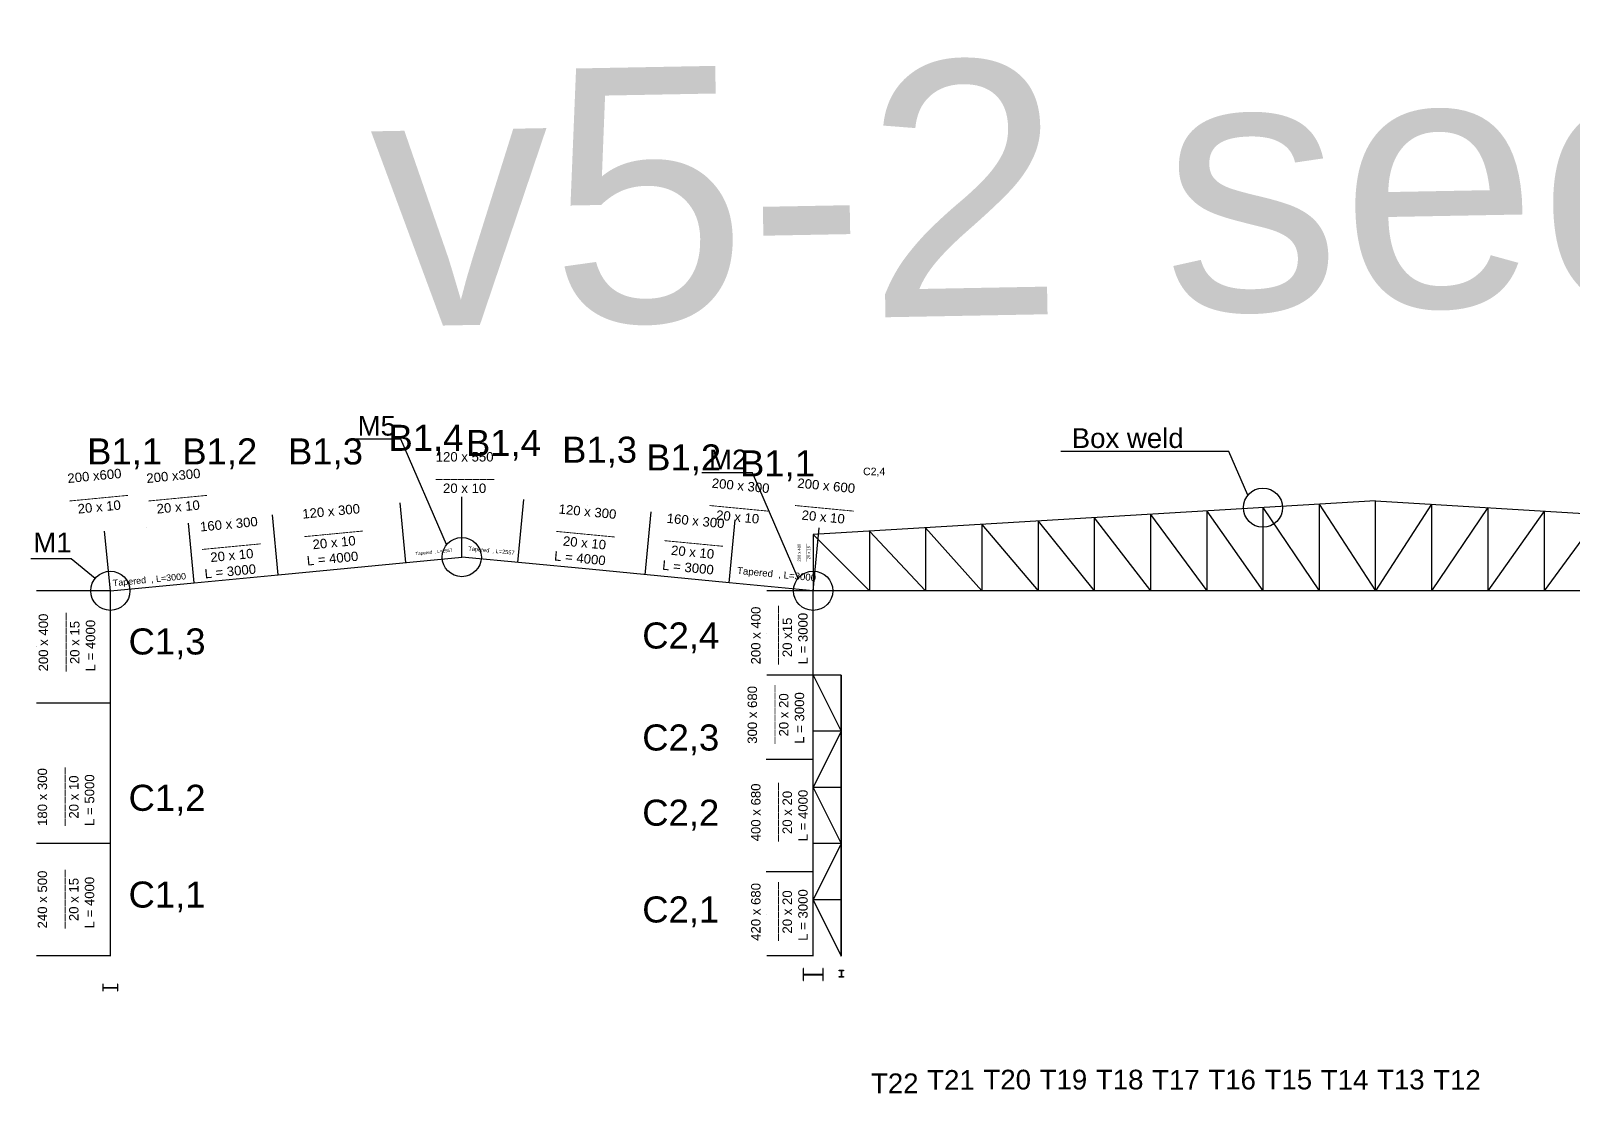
# Model space of a CAD drawing. Header units: inches. Extents: x -15 to 1885144, y -42615 to 866270.
# Drawn here: x 1355699 to 1410528, y 240415 to 278232 of the extents above; entities that cross this region are included whole.
import ezdxf

# ---------------------------------------------------------------- set-up
doc = ezdxf.new("R2010")
doc.units = ezdxf.units.IN
doc.header["$LTSCALE"] = 100
doc.header["$MEASUREMENT"] = 0
for name, color, linetype in [('bolt', 1, 'Continuous'), ('initial layout', 7, 'Continuous'), ('sections', 3, 'Continuous'), ('text', 3, 'Continuous')]:
    doc.layers.add(name, color=color, linetype=linetype)
doc.styles.get("Standard").update_dxf_attribs({"font": 'arial.ttf'})
doc.dimstyles.new('section', dxfattribs={"dimtxt": 1e-05, "dimasz": 15, "dimexe": 0.0625, "dimexo": 0.0625, "dimgap": 10, "dimtad": 0, "dimtoh": 1, "dimzin": 0, "dimdsep": 46, "dimtxsty": 'Standard', "dimblk": 'OBLIQUE', "dimcen": 0.09, "dimsd1": 1, "dimsd2": 1, "dimclrd": 256, "dimclre": 256, "dimclrt": 256, "dimadec": 0, "dimazin": 0, "dimtfac": 1, "dimtofl": 0, "dimtmove": 0, "dimatfit": 3, "dimfxl": 1, "dimtfillclr": 256, "dimtolj": 1, "dimtzin": 0, "dimlwe": -1, "dimarcsym": 0})

# ---------------------------------------------------------------- blocks, each defined once
blk = doc.blocks.new('*D357')
at = {"layer": 'Defpoints', "color": 0, "transparency": 16777216}
for p in [(1355903, 249299), (1358528, 249299), (1358528, 245299)]:
    blk.add_point(p, dxfattribs=at)
at = {"layer": 'sections', "transparency": 16777216}
for p, q in [((1358528, 249299), (1355903, 249299)), ((1358528, 245299), (1355903, 245299))]:
    blk.add_line(p, q, dxfattribs=at)
at = {"layer": 'sections', "transparency": 16777216, "insert": (1355903, 247299), "char_height": 0.00001, "attachment_point": 5, "rotation": 90}
blk.add_mtext('\\A1;4000.00', dxfattribs=at)
blk = doc.blocks.new('_Oblique')
at = {"color": 0, "linetype": 'ByBlock', "lineweight": -2}
blk.add_line((-0.5, -0.5), (0.5, 0.5), dxfattribs=at)
blk = doc.blocks.new('*D358')
at = {"layer": 'Defpoints', "color": 0, "transparency": 16777216}
for p in [(1361310, 260711), (1358528, 258299), (1361514, 258585)]:
    blk.add_point(p, dxfattribs=at)
at = {"layer": 'sections', "transparency": 16777216}
for p, q in [((1361514, 258585), (1361310, 260711)), ((1358528, 258299), (1358324, 260424))]:
    blk.add_line(p, q, dxfattribs=at)
at = {"layer": 'sections', "transparency": 16777216, "insert": (1359817, 260567), "char_height": 10, "attachment_point": 5, "rotation": 5.4836}
blk.add_mtext('\\A1;3000.00', dxfattribs=at)
blk = doc.blocks.new('*D359')
at = {"layer": 'Defpoints', "color": 0, "transparency": 16777216}
for p in [(1364296, 260997), (1364500, 258872), (1361514, 258585)]:
    blk.add_point(p, dxfattribs=at)
at = {"layer": 'sections', "transparency": 16777216}
for p, q in [((1364500, 258872), (1364296, 260997)), ((1361514, 258585), (1361310, 260711))]:
    blk.add_line(p, q, dxfattribs=at)
at = {"layer": 'sections', "transparency": 16777216, "insert": (1362803, 260854), "char_height": 10, "attachment_point": 5, "rotation": 5.4836}
blk.add_mtext('\\A1;3000.00', dxfattribs=at)
blk = doc.blocks.new('*D360')
at = {"layer": 'Defpoints', "color": 0, "transparency": 16777216}
for p in [(1368833, 261433), (1364500, 258872), (1369037, 259308)]:
    blk.add_point(p, dxfattribs=at)
at = {"layer": 'sections', "transparency": 16777216}
for p, q in [((1364500, 258872), (1364296, 260997)), ((1369037, 259308), (1368833, 261433))]:
    blk.add_line(p, q, dxfattribs=at)
at = {"layer": 'sections', "transparency": 16777216, "insert": (1366565, 261215), "char_height": 10, "attachment_point": 5, "rotation": 5.4836}
blk.add_mtext('\\A1;4557.47', dxfattribs=at)
blk = doc.blocks.new('*D340')
at = {"layer": 'Defpoints', "color": 0, "transparency": 16777216}
for p in [(1377770, 261111), (1373019, 259308), (1377555, 258872)]:
    blk.add_point(p, dxfattribs=at)
at = {"layer": 'sections', "transparency": 16777216}
for p, q in [((1373019, 259308), (1373234, 261547)), ((1377555, 258872), (1377770, 261111))]:
    blk.add_line(p, q, dxfattribs=at)
at = {"layer": 'sections', "transparency": 16777216, "insert": (1375502, 261329), "char_height": 10, "attachment_point": 5, "rotation": 354.5164}
blk.add_mtext('\\A1;4557.47', dxfattribs=at)
blk = doc.blocks.new('*D361')
at = {"layer": 'Defpoints', "color": 0, "transparency": 16777216}
for p in [(1380757, 260825), (1377555, 258872), (1380542, 258585)]:
    blk.add_point(p, dxfattribs=at)
at = {"layer": 'sections', "transparency": 16777216}
for p, q in [((1377555, 258872), (1377770, 261111)), ((1380542, 258585), (1380757, 260825))]:
    blk.add_line(p, q, dxfattribs=at)
at = {"layer": 'sections', "transparency": 16777216, "insert": (1379263, 260968), "char_height": 10, "attachment_point": 5, "rotation": 354.5164}
blk.add_mtext('\\A1;3000.00', dxfattribs=at)
blk = doc.blocks.new('*D362')
at = {"layer": 'Defpoints', "color": 0, "transparency": 16777216}
for p in [(1383743, 260538), (1380542, 258585), (1383528, 258299)]:
    blk.add_point(p, dxfattribs=at)
at = {"layer": 'sections', "transparency": 16777216}
for p, q in [((1380542, 258585), (1380757, 260825)), ((1383528, 258299), (1383743, 260538))]:
    blk.add_line(p, q, dxfattribs=at)
at = {"layer": 'sections', "transparency": 16777216, "insert": (1382250, 260681), "char_height": 10, "attachment_point": 5, "rotation": 354.5164}
blk.add_mtext('\\A1;3000.00', dxfattribs=at)
blk = doc.blocks.new('*D363')
at = {"layer": 'Defpoints', "color": 0, "transparency": 16777216}
for p in [(1381883, 248299), (1383528, 248299), (1383528, 245299)]:
    blk.add_point(p, dxfattribs=at)
at = {"layer": 'sections', "transparency": 16777216}
for p, q in [((1383528, 248299), (1381883, 248299)), ((1383528, 245299), (1381883, 245299))]:
    blk.add_line(p, q, dxfattribs=at)
at = {"layer": 'sections', "transparency": 16777216, "insert": (1381883, 246799), "char_height": 10, "attachment_point": 5, "rotation": 90}
blk.add_mtext('\\A1;3000.00', dxfattribs=at)
blk = doc.blocks.new('*D364')
at = {"layer": 'Defpoints', "color": 0, "transparency": 16777216}
for p in [(1381883, 258299), (1383528, 258299), (1383528, 255299)]:
    blk.add_point(p, dxfattribs=at)
at = {"layer": 'sections', "transparency": 16777216}
for p, q in [((1383528, 258299), (1381883, 258299)), ((1383528, 255299), (1381883, 255299))]:
    blk.add_line(p, q, dxfattribs=at)
at = {"layer": 'sections', "transparency": 16777216, "insert": (1381883, 256799), "char_height": 10, "attachment_point": 5, "rotation": 90}
blk.add_mtext('\\A1;3000.00', dxfattribs=at)
blk = doc.blocks.new('*D372')
at = {"layer": 'Defpoints', "color": 0, "transparency": 16777216}
for p in [(1355903, 258299), (1358528, 258299), (1358528, 254299)]:
    blk.add_point(p, dxfattribs=at)
at = {"layer": 'sections', "transparency": 16777216}
for p, q in [((1358528, 258299), (1355903, 258299)), ((1358528, 254299), (1355903, 254299))]:
    blk.add_line(p, q, dxfattribs=at)
at = {"layer": 'sections', "transparency": 16777216, "insert": (1355903, 256299), "char_height": 10, "attachment_point": 5, "rotation": 90}
blk.add_mtext('\\A1;4000.00', dxfattribs=at)
blk = doc.blocks.new('*D384')
at = {"layer": 'Defpoints', "color": 0, "transparency": 16777216}
for p in [(1381857, 252299), (1383528, 252299), (1383528, 248299)]:
    blk.add_point(p, dxfattribs=at)
at = {"layer": 'sections', "transparency": 16777216}
for p, q in [((1383528, 252299), (1381857, 252299)), ((1383528, 248299), (1381857, 248299))]:
    blk.add_line(p, q, dxfattribs=at)
at = {"layer": 'sections', "transparency": 16777216, "insert": (1381857, 250299), "char_height": 0.00001, "attachment_point": 5, "rotation": 90}
blk.add_mtext('\\A1;4000.00', dxfattribs=at)

msp = doc.modelspace()

# ---------------------------------------------------------------- linework, layer by layer
at = {"layer": 'bolt'}
for p, q in [((1368865.839, 263696.015), (1367069.455, 263696.015)), ((1370489.245, 259941.468), (1368865.839, 263696.015)), ((1398317.265, 263255.595), (1392336.646, 263255.595)), ((1398989.245, 261701.468), (1398317.265, 263255.595)), ((1381365.839, 262496.015), (1379569.455, 262496.015)), ((1382989.245, 258741.468), (1381365.839, 262496.015)), ((1357139.896, 259439.78), (1355699.269, 259439.78)), ((1357989.245, 258741.468), (1357139.896, 259439.78))]:
    msp.add_line(p, q, dxfattribs=at)
for centre in [(1399527.818, 261258.666), (1371027.818, 259498.666), (1358527.818, 258298.666), (1383527.818, 258298.666)]:
    msp.add_circle(centre, 697.234, dxfattribs=at)
at = {"layer": 'initial layout'}
for p, q in [((1403527.818, 261498.666), (1383527.818, 260298.666)), ((1395527.818, 261018.666), (1395527.818, 258298.666)), ((1395527.818, 261018.666), (1397527.818, 258298.666)), ((1397527.818, 261138.666), (1397527.818, 258298.666)), ((1397527.818, 261138.666), (1399527.818, 258298.666)), ((1399527.818, 261258.666), (1399527.818, 258298.666)), ((1399527.818, 261258.666), (1401527.818, 258298.666)), ((1401527.818, 261378.666), (1401527.818, 258298.666)), ((1401527.818, 261378.666), (1403527.818, 258298.666)), ((1403527.818, 258298.666), (1403527.818, 261498.666)), ((1403527.818, 258298.666), (1403527.818, 261498.666)), ((1403527.818, 261498.666), (1423527.818, 260298.666)), ((1405527.818, 261378.666), (1403527.818, 258298.666)), ((1405527.818, 261378.666), (1405527.818, 258298.666)), ((1407527.818, 261258.666), (1405527.818, 258298.666)), ((1407527.818, 261258.666), (1407527.818, 258298.666)), ((1409527.818, 261138.666), (1407527.818, 258298.666)), ((1409527.818, 261138.666), (1409527.818, 258298.666)), ((1411527.818, 261018.666), (1409527.818, 258298.666)), ((1387527.818, 260538.666), (1387527.818, 258298.666)), ((1387527.818, 260538.666), (1389527.818, 258298.666)), ((1389527.818, 260658.666), (1389527.818, 258298.666)), ((1389527.818, 260658.666), (1391527.818, 258298.666)), ((1391527.818, 260778.666), (1391527.818, 258298.666)), ((1391527.818, 260778.666), (1393527.818, 258298.666)), ((1393527.818, 260898.666), (1393527.818, 258298.666)), ((1393527.818, 260898.666), (1395527.818, 258298.666)), ((1383527.818, 260298.666), (1383527.818, 258298.666)), ((1383527.818, 260298.666), (1385527.818, 258298.666)), ((1385527.818, 260418.666), (1385527.818, 258298.666)), ((1385527.818, 260418.666), (1387527.818, 258298.666)), ((1364500.36, 258872.03), (1371027.818, 259498.666)), ((1375564.429, 259063.151), (1371027.818, 259498.666)), ((1361514.089, 258585.348), (1364500.36, 258872.03)), ((1380541.547, 258585.348), (1375564.429, 259063.151)), ((1358527.818, 258298.666), (1361514.089, 258585.348)), ((1358527.818, 252298.666), (1358527.818, 258298.666)), ((1383527.818, 258298.666), (1380541.547, 258585.348)), ((1423527.818, 258298.666), (1383527.818, 258298.666)), ((1383527.818, 255298.666), (1383527.818, 258298.666)), ((1384527.818, 255298.666), (1383527.818, 255298.666)), ((1383527.818, 255298.666), (1384527.818, 253298.666)), ((1383527.818, 252298.666), (1383527.818, 255298.666)), ((1384527.818, 255298.666), (1384527.818, 245298.666)), ((1384527.818, 245298.666), (1384527.818, 255298.666)), ((1384527.818, 253298.666), (1383527.818, 253298.666)), ((1384527.818, 253298.666), (1383527.818, 251298.666)), ((1358527.818, 249298.666), (1358527.818, 252298.666)), ((1383527.818, 248298.666), (1383527.818, 252298.666)), ((1384527.818, 251298.666), (1383527.818, 251298.666)), ((1383527.818, 251298.666), (1384527.818, 249298.666)), ((1358527.818, 245298.666), (1358527.818, 249298.666)), ((1384527.818, 249298.666), (1383527.818, 249298.666)), ((1384527.818, 249298.666), (1383527.818, 247298.666)), ((1383527.818, 245298.666), (1383527.818, 248298.666)), ((1384527.818, 247298.666), (1383527.818, 247298.666)), ((1383527.818, 247298.666), (1384527.818, 245298.666)), ((1383187.818, 244649.749), (1383867.818, 244649.749)), ((1383187.818, 244629.749), (1383867.818, 244629.749)), ((1384522.818, 244771.073), (1384522.818, 244571.073)), ((1384532.818, 244771.073), (1384532.818, 244571.073)), ((1358277.818, 244182.002), (1358777.818, 244182.002)), ((1358277.818, 244167.002), (1358777.818, 244167.002))]:
    msp.add_line(p, q, dxfattribs=at)
at = {"layer": 'initial layout', "linetype": 'ByBlock'}
for p, q in [((1383167.818, 244849.749), (1383167.818, 244429.749)), ((1383187.818, 244849.749), (1383167.818, 244849.749)), ((1383187.818, 244429.749), (1383187.818, 244849.749)), ((1383867.818, 244849.749), (1383867.818, 244429.749)), ((1383887.818, 244849.749), (1383867.818, 244849.749)), ((1383887.818, 244429.749), (1383887.818, 244849.749)), ((1384452.818, 244791.073), (1384602.818, 244791.073)), ((1384452.818, 244771.073), (1384452.818, 244791.073)), ((1384602.818, 244771.073), (1384452.818, 244771.073)), ((1384452.818, 244571.073), (1384602.818, 244571.073)), ((1384452.818, 244551.073), (1384452.818, 244571.073)), ((1384602.818, 244551.073), (1384452.818, 244551.073)), ((1384602.818, 244791.073), (1384602.818, 244771.073)), ((1384602.818, 244571.073), (1384602.818, 244551.073)), ((1358257.818, 244294.502), (1358257.818, 244054.502)), ((1358277.818, 244294.502), (1358257.818, 244294.502)), ((1358257.818, 244054.502), (1358277.818, 244054.502)), ((1358277.818, 244054.502), (1358277.818, 244294.502)), ((1358777.818, 244294.502), (1358777.818, 244054.502)), ((1358797.818, 244294.502), (1358777.818, 244294.502)), ((1358777.818, 244054.502), (1358797.818, 244054.502)), ((1358797.818, 244054.502), (1358797.818, 244294.502)), ((1383167.818, 244429.749), (1383187.818, 244429.749)), ((1383867.818, 244429.749), (1383887.818, 244429.749))]:
    msp.add_line(p, q, dxfattribs=at)
at = {"layer": 'sections'}
msp.add_line((1371027.818, 259498.666), (1371027.818, 261643.609), dxfattribs=at)

# ---------------------------------------------------------------- texts
at = {"layer": 'bolt'}
for s, p in [('M5', (1367323.519, 263822.595)), ('Box weld', (1392725.623, 263382.176)), ('M2', (1379823.519, 262622.595)), ('M1', (1355787.113, 259668.003)), ('T21', (1387585.367, 240535.475)), ('T20', (1389585.367, 240547.46)), ('T19', (1391585.367, 240547.46)), ('T18', (1393585.367, 240547.46)), ('T16', (1397585.367, 240547.46)), ('T15', (1399585.367, 240550.336)), ('T13', (1403585.367, 240547.939)), ('T12', (1405585.367, 240535.475)), ('T22', (1385585.367, 240415.475)), ('T17', (1395585.367, 240538.352)), ('T14', (1401585.367, 240538.352))]:
    msp.add_text(s, height=702.7444, dxfattribs=at).set_placement(p)
at = {"layer": 'sections'}
for s, height, rotation, p in [('Tapered  , L=2557', 115.68816, 5.4835904, (1369385.473, 259562.926)), ('Tapered  , L=2557', 143.81331, 354.5164096, (1371260.204, 259735.348)), ('Tapered  , L=3000', 228.35228, 5.4835904, (1358626.05, 258459.871)), ('Tapered  , L=3000', 246.10008, 354.5164096, (1380812.985, 258903.197))]:
    msp.add_text(s, height=height, rotation=rotation, dxfattribs=at).set_placement(p)
at = {"layer": 'sections', "insert": (1370101.356, 263235.42), "char_height": 335.3927, "attachment_point": 1}
msp.add_mtext_dynamic_manual_height_columns('120 x 550\\P________\\P  20 x 10', width=2043.53838, gutter_width=1676.963, heights=[0], dxfattribs=at)
at = {"layer": 'sections', "attachment_point": 1}
for s, width, gutter_width, insert, char_height, rotation in [('200 x600\\P________\\P  20 x 10', 2043.53838, 1676.963, (1356985.985, 262466.834), 335.3927, 5.4835904), ('200 x300\\P________\\P  20 x 10', 2043.53838, 1676.963, (1359795.026, 262466.834), 335.3927, 5.4835904), ('200 x 300\\P________\\P  20 x 10', 2043.53838, 1676.963, (1379941.662, 262304.974), 335.3927, 354.5164096), ('200 x 600\\P________\\P  20 x 10', 2043.53838, 1676.963, (1382986.099, 262304.974), 335.3927, 354.5164096), ('120 x 300\\P________\\P  20 x 10\\PL = 4000', 2043.53838, 1676.963, (1365340.609, 261198.515), 335.3927, 5.4835904), ('120 x 300\\P________\\P  20 x 10\\PL = 4000', 2043.53838, 1676.963, (1374493.928, 261383.012), 335.3927, 354.5164096), ('160 x 300\\P________\\P  20 x 10\\PL = 3000', 2043.53838, 1676.963, (1378339.671, 261053.733), 335.3927, 354.5164096), ('160 x 300\\P________\\P  20 x 10\\PL = 3000', 2043.53838, 1676.963, (1361703.19, 260741.856), 335.3927, 5.4835904), ('200 x 400\\P________\\P  20 x 15', 623.06837, 511.301, (1382978.762, 259341.073), 102.2602, 90), ('200 x 400\\P________\\P  20 x15\\PL = 3000', 2043.53838, 1676.963, (1381319.87, 255677.389), 335.3927, 90), ('200 x 400\\P________\\P  20 x 15\\PL = 4000', 2043.53838, 1676.963, (1355976.929, 255428.153), 335.3927, 90), ('300 x {\\fArial|b0|i0|c178|p34;6}80\\P________\\P  20 x {\\fArial|b0|i0|c178|p34;20}\\PL = 3000', 2043.53838, 1676.963, (1381195.923, 252852.274), 335.39269, 90), ('180 x 300\\P________\\P  20 x 10\\PL = 5000', 2043.53838, 1676.963, (1355941.903, 249928.731), 335.3927, 90), ('400 x {\\fArial|b0|i0|c178|p34;68}0\\P________\\P  20 x {\\fArial|b0|i0|c178|p34;20}\\PL = 4000', 2043.53838, 1676.963, (1381319.87, 249380.312), 335.39269, 90), ('240 x 500\\P________\\P  20 x 15\\PL = 4000', 2043.53838, 1676.963, (1355941.903, 246280.254), 335.3927, 90), ('\\pxt0;420 x {\\fArial|b0|i0|c178|p34;68}0\\P\\ptz;________\\P  20 x {\\fArial|b0|i0|c178|p34;20}\\PL = 3000', 2043.53838, 1676.963, (1381319.87, 245838.724), 335.39269, 90)]:
    msp.add_mtext_dynamic_manual_height_columns(s, width=width, gutter_width=gutter_width, heights=[0], dxfattribs=dict(at, insert=insert, char_height=char_height, rotation=rotation))
at = {"layer": 'text'}
msp.add_text('v5-2 sections', height=9060.4183, rotation=1.070944, dxfattribs=at).set_placement((1367887.124, 267694.328))
at = {"layer": 'text', "ltscale": 10}
for s, height, p in [('B1,2', 928.2248, (1361087.198, 262795.728)), ('B1,3', 928.2248, (1364848.379, 262795.728)), ('B1,4', 928.2248, (1368421.509, 263278.951)), ('B1,4', 928.2248, (1371177.252, 263099.592)), ('B1,3', 928.2248, (1374598.166, 262856.929)), ('B1,1', 928.2248, (1357702.133, 262795.728)), ('B1,2', 928.2248, (1377589.095, 262581.443)), ('B1,1', 928.2248, (1380925.544, 262370.432)), ('C2,4', 267.2571, (1385304.211, 262414.046)), ('C2,4', 928.2248, (1377448.477, 256243.349)), ('C1,3', 928.2248, (1359175.809, 256031.344)), ('C2,3', 928.2248, (1377448.477, 252612.723)), ('C1,2', 928.2248, (1359175.809, 250466.15)), ('C2,2', 928.2248, (1377448.477, 249936.129)), ('C1,1', 928.2248, (1359175.809, 247021.032)), ('C2,1', 928.2248, (1377448.477, 246491.011))]:
    msp.add_text(s, height=height, dxfattribs=at).set_placement(p)

# ---------------------------------------------------------------- dimensions: what is measured, and where the dimension line sits
at = {"layer": 'sections'}
for p1, p2, distance, picture, middle in [((1373018.665, 259307.544), (1377555.276, 258872.03), 2249.442, '*D340', (1375501.929, 261328.935)), ((1361514.089, 258585.348), (1364500.36, 258872.03), 2135.002, '*D359', (1362803.202, 260853.92)), ((1364500.36, 258872.03), (1369036.971, 259307.544), 2135.065, '*D360', (1366564.637, 261215.081)), ((1377555.276, 258872.03), (1380541.547, 258585.348), 2249.505, '*D361', (1379263.376, 260967.899)), ((1358527.818, 258298.666), (1361514.089, 258585.348), 2134.94, '*D358', (1359816.937, 260567.176)), ((1380541.547, 258585.348), (1383527.818, 258298.666), 2249.567, '*D362', (1382249.653, 260681.279))]:
    dim = msp.add_aligned_dim(p1=p1, p2=p2, distance=distance, dimstyle='section', override={"dimtxt": 10}, dxfattribs=at)
    dim.commit()
    dim.dimension.update_dxf_attribs({"geometry": picture, "text_midpoint": middle})
for base, p1, p2, picture, middle in [((1355902.772, 258298.666), (1358527.818, 254298.666), (1358527.818, 258298.666), '*D372', (1355902.772, 256298.666)), ((1381883.097, 258298.666), (1383527.818, 255298.666), (1383527.818, 258298.666), '*D364', (1381883.097, 256798.666)), ((1381883.284, 248298.666), (1383527.818, 245298.666), (1383527.818, 248298.666), '*D363', (1381883.284, 246798.666))]:
    dim = msp.add_linear_dim(base=base, p1=p1, p2=p2, angle=90, dimstyle='section', override={"dimtxt": 10}, dxfattribs=at)
    dim.commit()
    dim.dimension.update_dxf_attribs({"geometry": picture, "text_midpoint": middle})
for base, p1, p2, picture, middle in [((1381856.855, 252298.666), (1383527.818, 248298.666), (1383527.818, 252298.666), '*D384', (1381856.855, 250298.666)), ((1355902.835, 249298.666), (1358527.818, 245298.666), (1358527.818, 249298.666), '*D357', (1355902.835, 247298.666))]:
    dim = msp.add_linear_dim(base=base, p1=p1, p2=p2, angle=90, dimstyle='section', dxfattribs=at)
    dim.commit()
    dim.dimension.update_dxf_attribs({"geometry": picture, "text_midpoint": middle})

doc.saveas('drawing.dxf')
